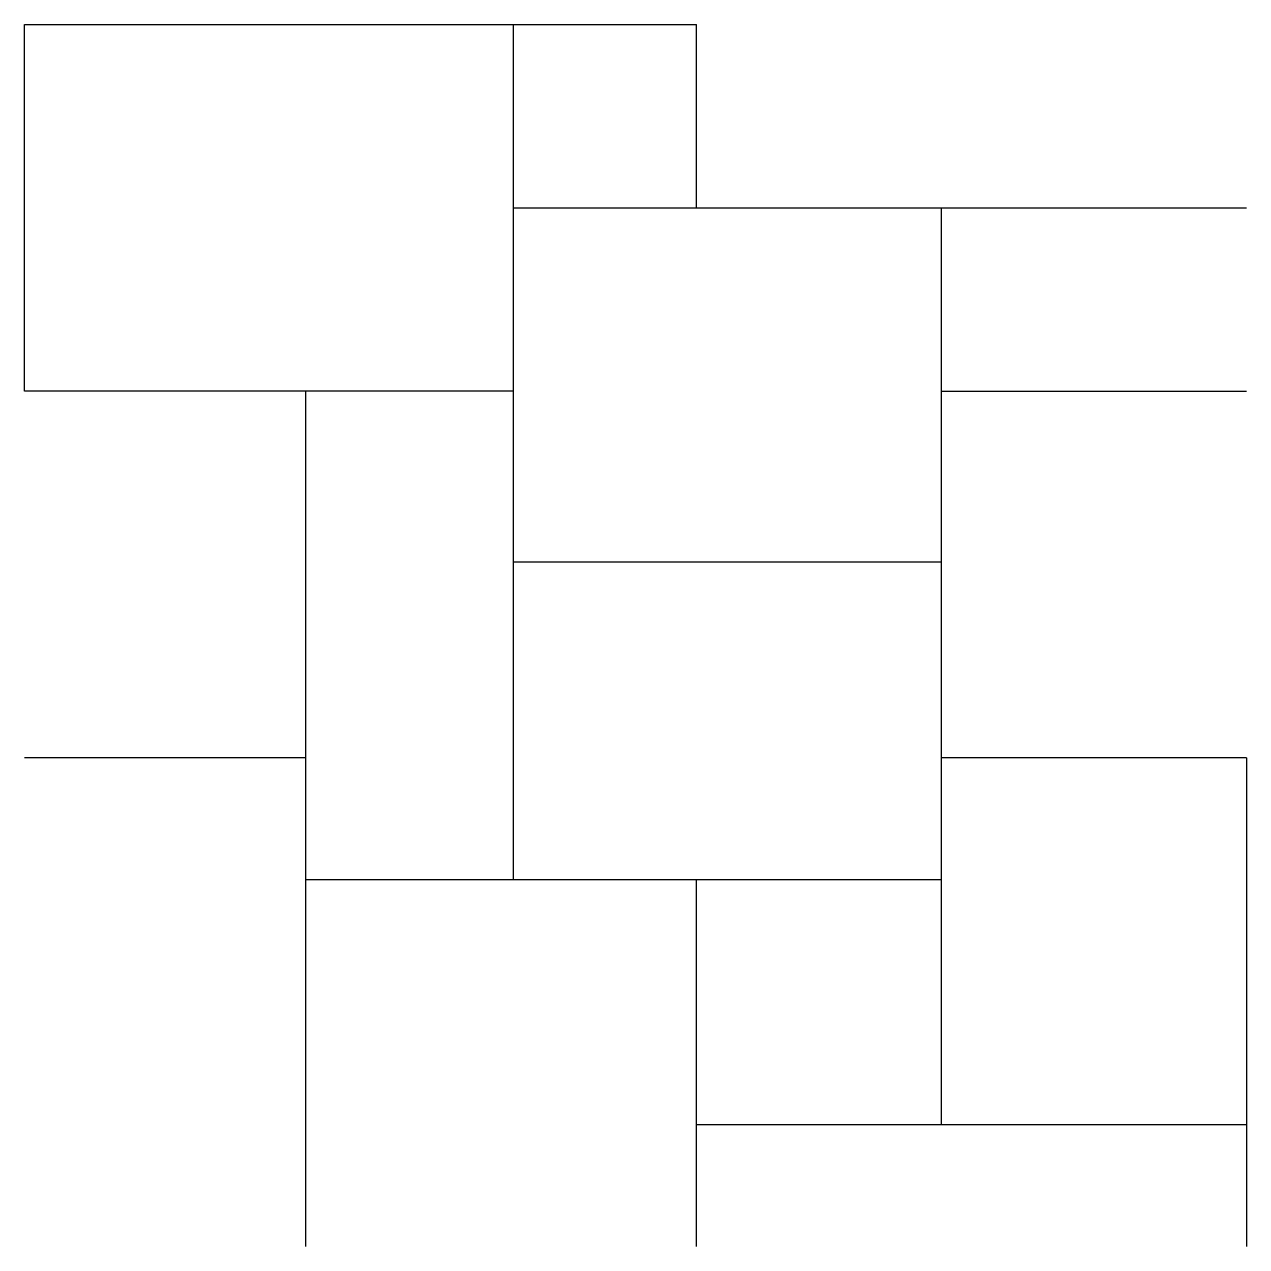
# Model space of a CAD drawing. Extents: x 0 to 100, y 0 to 100.
import ezdxf

# ---------------------------------------------------------------- set-up
doc = ezdxf.new("R2010")
doc.units = 0

msp = doc.modelspace()

# ---------------------------------------------------------------- linework, layer by layer
at = {"layer": 'NULL'}
for p, q in [((0, 70), (0, 100)), ((0, 100), (55, 100)), ((40, 100), (40, 30)), ((55, 85), (55, 100)), ((40, 85), (100, 85)), ((75, 85), (75, 10)), ((40, 70), (0, 70)), ((23, 70), (23, 0)), ((75, 70), (100, 70)), ((75, 56), (40, 56)), ((23, 40), (0, 40)), ((100, 40), (75, 40)), ((100, 40), (100, 0)), ((75, 30), (23, 30)), ((55, 0), (55, 30)), ((55, 10), (100, 10))]:
    msp.add_line(p, q, dxfattribs=at)

doc.saveas('drawing.dxf')
